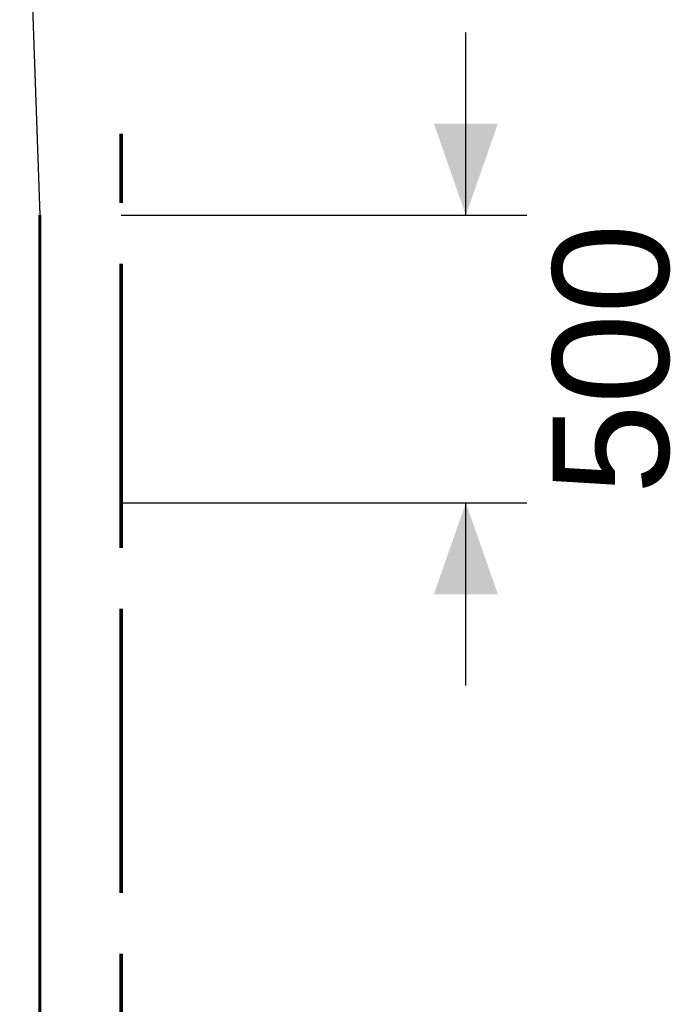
# Model space of a CAD drawing. Header units: millimetres. Extents: x -3624 to 35773, y -5396 to 4144.
# Drawn here: x 34641 to 35773, y 688 to 2400 of the extents above; entities that cross this region are included whole.
import ezdxf
from ezdxf.enums import TextEntityAlignment as Align

# ---------------------------------------------------------------- set-up
doc = ezdxf.new("R2010")
doc.units = ezdxf.units.MM
doc.linetypes.add('DASH_494_106', pattern=[599.722222, 493.888889, -105.833333])
for name, color, linetype in [('DIMENSIONS', 7, 'Continuous'), ('GEOFAB', 5, 'Continuous'), ('LEADERS', 7, 'Continuous')]:
    doc.layers.add(name, color=color, linetype=linetype)
doc.styles.add('ARIAL', font='arial.ttf')

msp = doc.modelspace()

# ---------------------------------------------------------------- linework, layer by layer
at = {"layer": 'DIMENSIONS', "lineweight": 18}
for p, q in [((35417.2, 2060), (35417.2, 2377.5)), ((34817.5, 2060), (35523.1, 2060)), ((34817.5, 1560), (35523.1, 1560)), ((35417.2, 1242.5), (35417.2, 1560))]:
    msp.add_line(p, q, dxfattribs=at)
at = {"layer": 'DIMENSIONS'}
for points in [[(35417.2, 2060), (35472.8, 2218.8), (35361.7, 2218.8)], [(35417.2, 1560), (35361.7, 1401.2), (35472.8, 1401.2)]]:
    msp.add_solid(points, dxfattribs=at)
at = {"layer": 'GEOFAB', "color": 5, "linetype": 'DASH_494_106', "lineweight": 50}
msp.add_line((34817.5, -317.5), (34817.5, 2201.1), dxfattribs=at)
at = {"layer": 'GEOFAB', "color": 6, "lineweight": 40}
msp.add_line((34676.4, -176.4), (34676.4, 2060), dxfattribs=at)
at = {"layer": 'LEADERS', "lineweight": 18}
msp.add_line((34641.1, 3065.4), (34676.4, 2060), dxfattribs=at)

# ---------------------------------------------------------------- texts
at = {"layer": 'DIMENSIONS', "style": 'ARIAL'}
msp.add_text('500', height=202.07, rotation=90, dxfattribs=at).set_placement((35770, 1810), align=Align.CENTER)

doc.saveas('drawing.dxf')
